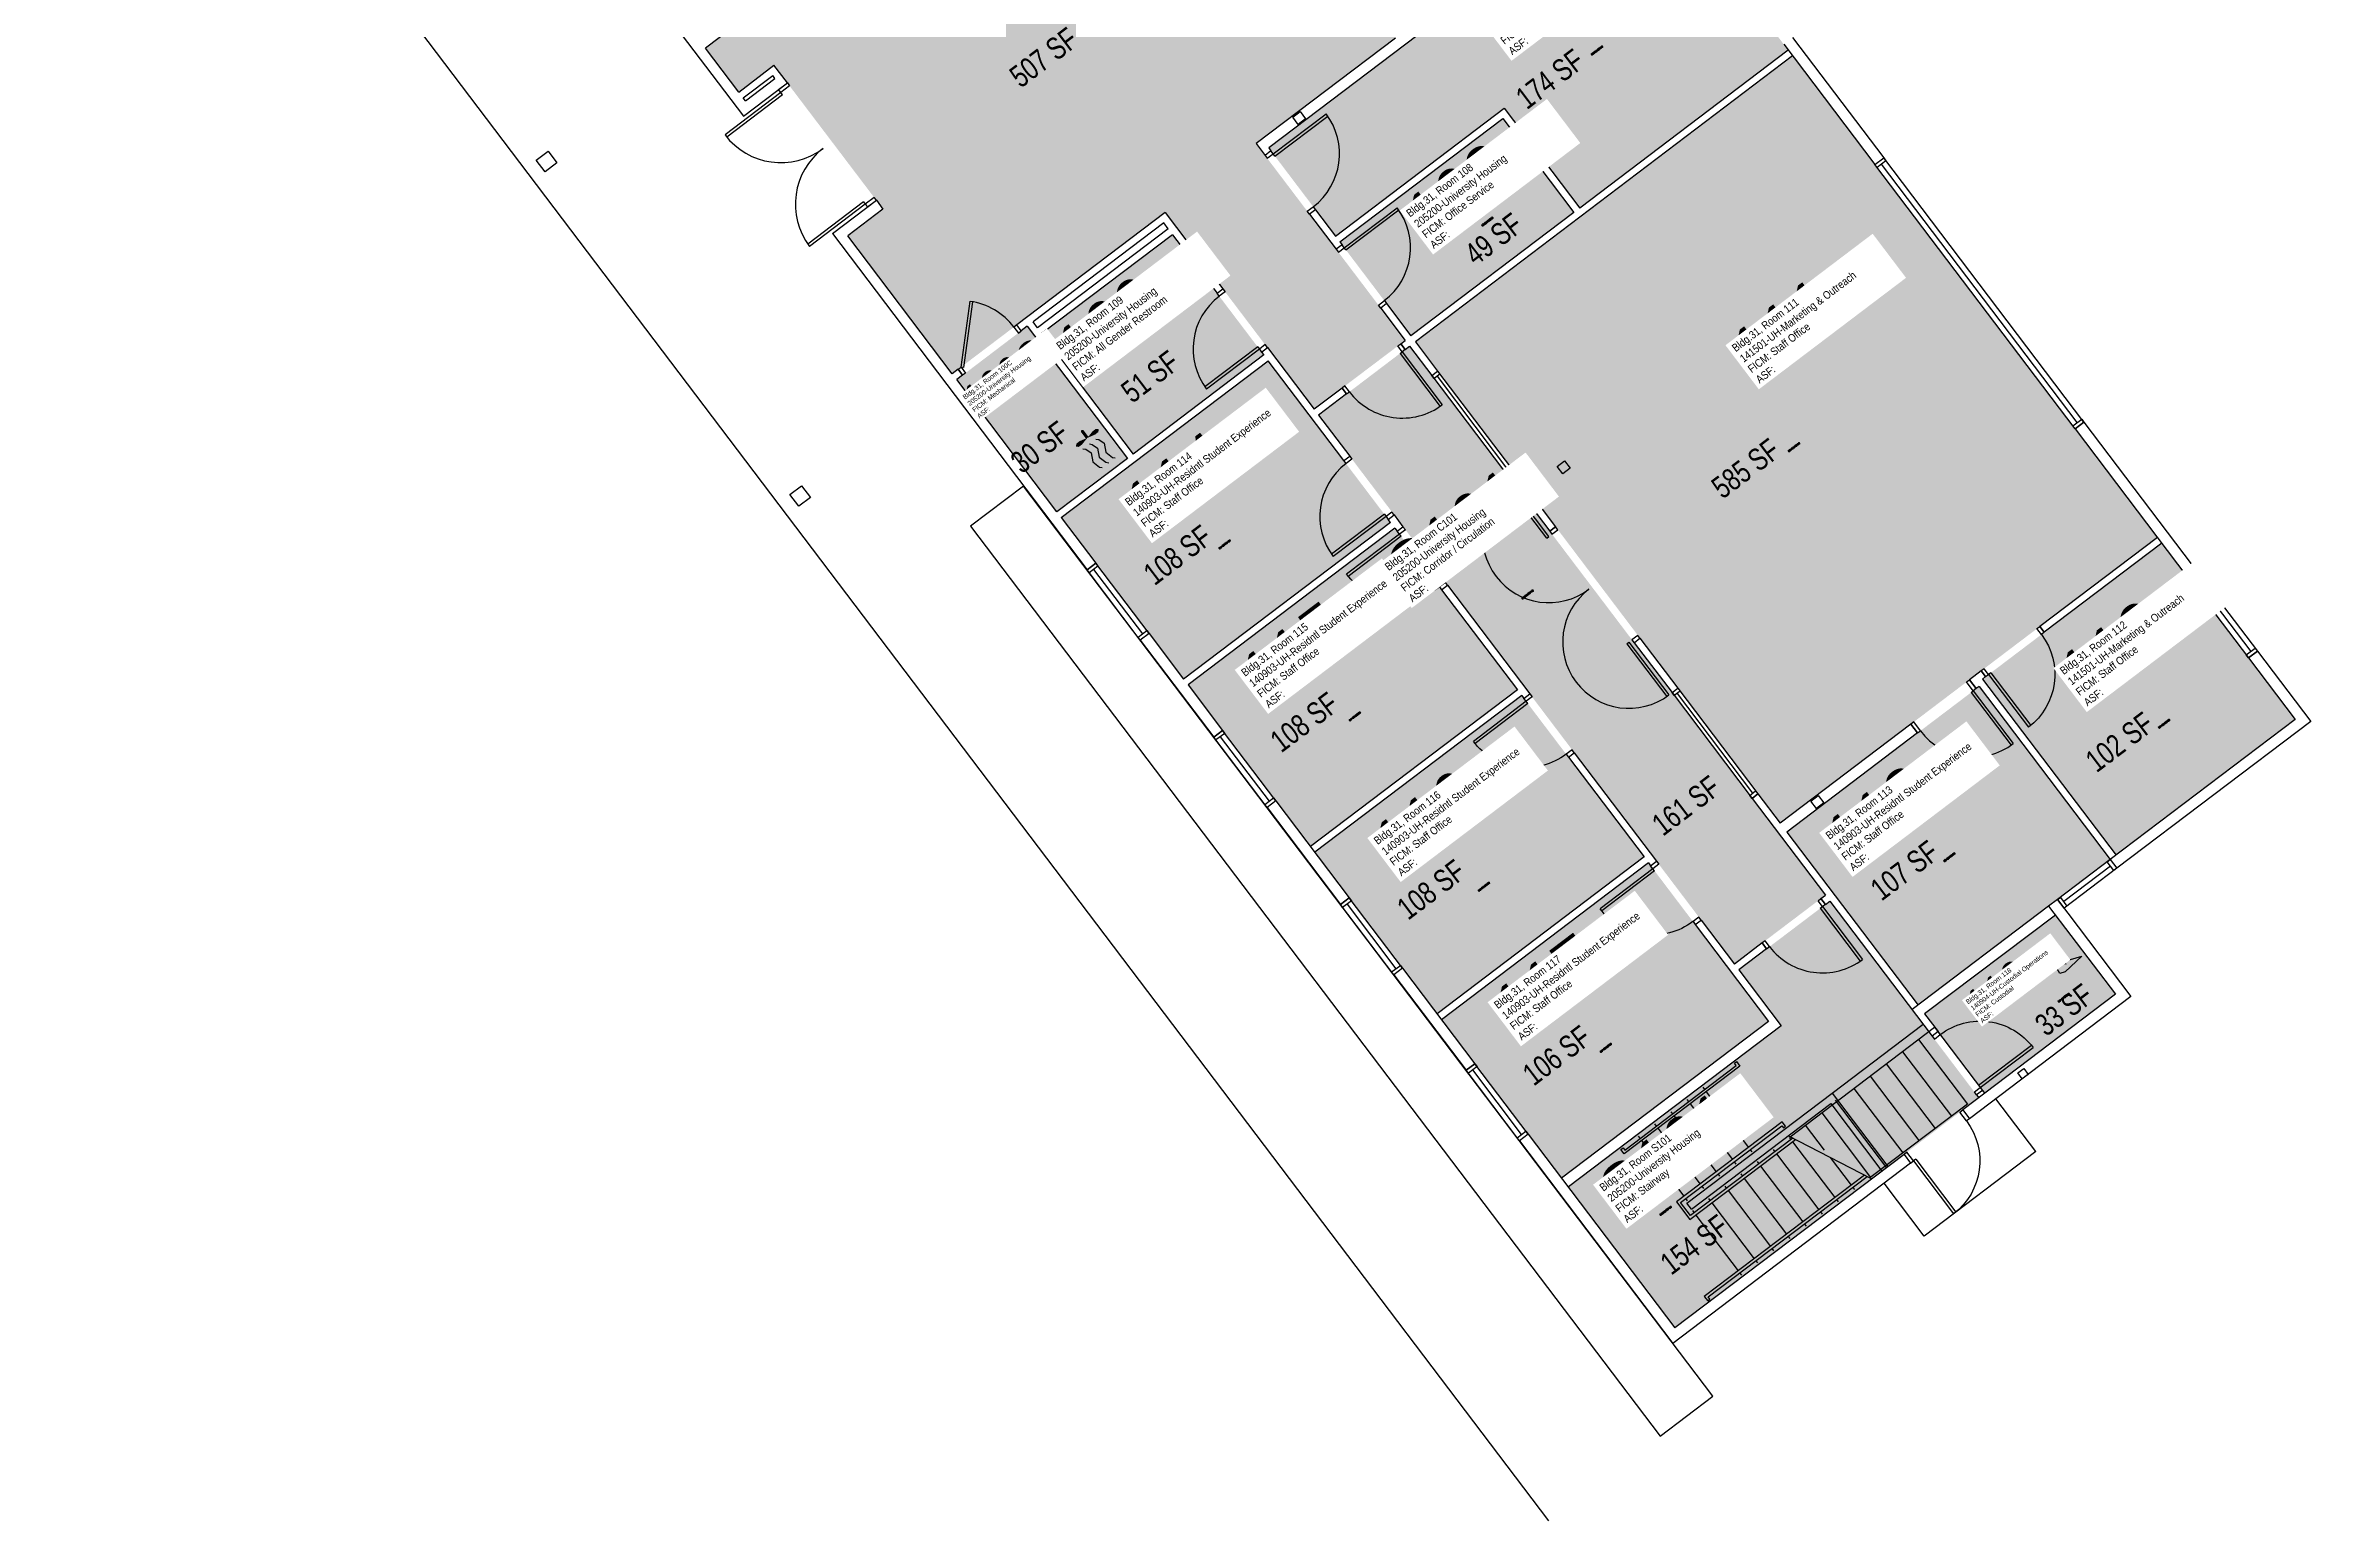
# Model space of a CAD drawing. Header units: inches. Extents: x 69224646 to 69225970, y 27679651 to 27681105.
# Drawn here: x 69224740 to 69225970, y 27679651 to 27680452 of the extents above; entities that cross this region are included whole.
import ezdxf
from ezdxf.enums import TextEntityAlignment as Align

# ---------------------------------------------------------------- set-up
doc = ezdxf.new("R2010")
doc.units = ezdxf.units.IN
doc.header["$LTSCALE"] = 10
doc.header["$MEASUREMENT"] = 0
doc.layers.get('0').update_dxf_attribs({"linetype": 'CONTINUOUS'})
for name, color, linetype in [('A-DOOR', 2, 'CONTINUOUS'), ('A-FLOR', 3, 'CONTINUOUS'), ('A-GLAZ', 1, 'CONTINUOUS'), ('A-IDEN-ICON', 4, 'CONTINUOUS'), ('A-IDEN-RNUM', 7, 'CONTINUOUS'), ('A-IDEN-SNUM', 4, 'CONTINUOUS'), ('A-IDEN-VNUM', 4, 'CONTINUOUS'), ('A-ROOF', 2, 'CONTINUOUS'), ('A-WALL', 5, 'CONTINUOUS'), ('AREA-TEXT', 3, 'CONTINUOUS'), ('Rooms-Category-Color', 7, 'CONTINUOUS'), ('Rooms-College-Color', 7, 'CONTINUOUS'), ('Rooms-Department-Color', 7, 'CONTINUOUS'), ('Rooms-Division-Color', 7, 'CONTINUOUS'), ('Rooms-Information', 7, 'CONTINUOUS')]:
    doc.layers.add(name, color=color, linetype=linetype)
doc.styles.add('CP_AREA', font='arial.ttf', dxfattribs={"height": 15})
doc.styles.add('CP_ROOMVNUMBER', font='arial.ttf', dxfattribs={"width": 0.85, "height": 0.075})
doc.styles.add('ROOMSNUMBER', font='TXT.SHX', dxfattribs={"height": 1})

# ---------------------------------------------------------------- blocks, each defined once
blk = doc.blocks.new('CPCUST')
for p, q in [((0.0171, -0.0639), (0.02, -0.0466)), ((0.0358, -0.0705), (0.0171, -0.0639)), ((0.0262, -0.0408), (0.0446, -0.0406)), ((0.0297, -0.0341), (0.0376, -0.0302)), ((0.1117, -0.0625), (0.0358, -0.0705)), ((0.0376, -0.0302), (0.0533, -0.0324)), ((0.0446, -0.0406), (0.0543, -0.0505)), ((0.0533, -0.0324), (0.0745, -0.0479)), ((0.0745, -0.0479), (0.1117, -0.0625))]:
    blk.add_line(p, q)
at = {"const_width": 0.015}
blk.add_lwpolyline([(-0.03, 0.05), (0.01, -0.0193)], dxfattribs=at)
at = {"const_width": 0.0075}
blk.add_lwpolyline([(-0.0332, 0.0481, 1), (-0.0268, 0.0519, 1)], format="xyb", close=True, dxfattribs=at)
blk.add_circle((0.0158, -0.0313), 0.0141)
blk = doc.blocks.new('d3f')
for p, q in [((0, 0), (0, 36)), ((1.5, 0), (1.5, 36)), ((1.5, 0), (0, 0)), ((0, 0), (0, 0))]:
    blk.add_line(p, q)
blk.add_arc((0, 0), 36, 0, 90)
blk = doc.blocks.new('d6f')
for p, q in [((0, 0), (0, 36)), ((1.5, 0), (1.5, 36)), ((70.5, 0), (70.5, 36)), ((72, 0), (72, 36)), ((1.5, 0), (0, 0)), ((70.5, 0), (72, 0))]:
    blk.add_line(p, q)
for centre, start, end in [((0, 0), 0, 90), ((72, 0), 90, 180)]:
    blk.add_arc(centre, 36, start, end)
blk = doc.blocks.new('d6f180d')
for p, q in [((0, 3.5), (-36, 3.5)), ((0, 2), (-36, 2)), ((0, 3.5), (0, 2)), ((72, 3.5), (108, 3.5)), ((72, 3.5), (72, 2)), ((72, 2), (108, 2))]:
    blk.add_line(p, q)
for centre in [(0, 2), (72, 2)]:
    blk.add_arc(centre, 36, 0, 180)
blk = doc.blocks.new('COL6X6')
blk.add_lwpolyline([(-3, 3), (3, 3), (3, -3), (-3, -3)], close=True)
blk = doc.blocks.new('COL8X8')
blk.add_lwpolyline([(-4, 4), (4, 4), (4, -4), (-4, -4)], close=True)
blk = doc.blocks.new('d3f45d')
for p, q in [((0, 0), (25.5, 25.5)), ((1.1, -1.1), (26.5, 24.4)), ((1.1, -1.1), (0, 0))]:
    blk.add_line(p, q)
blk.add_arc((0, 0), 36, 0, 45)
blk = doc.blocks.new('CPMECH')
for p, q in [((0.005, 0.025), (0.015, 0.035)), ((0.015, 0.035), (0.045, 0.045)), ((0.015, -0.005), (0.045, 0.005)), ((0.045, 0.045), (0.085, 0.025)), ((0.045, 0.005), (0.085, -0.015)), ((0.085, 0.025), (0.125, 0.035)), ((0.125, 0.035), (0.135, 0.045)), ((0.125, -0.005), (0.135, 0.005)), ((0.005, -0.015), (0.015, -0.005)), ((0.005, -0.055), (0.015, -0.045)), ((0.015, -0.045), (0.045, -0.035)), ((0.045, -0.035), (0.085, -0.055)), ((0.085, -0.015), (0.125, -0.005)), ((0.085, -0.055), (0.125, -0.045)), ((0.125, -0.045), (0.135, -0.035))]:
    blk.add_line(p, q)
at = {"const_width": 0.0075}
blk.add_lwpolyline([(-0.068, -0.007, 1), (-0.062, -0.003, 1)], format="xyb", close=True, dxfattribs=at)
at = {"const_width": 0.015}
blk.add_lwpolyline([(-0.025, -0.005), (-0.065, -0.005)], dxfattribs=at)
for points in [[(-0.025, -0.005, 0, 0.02, 0), (-0.025, 0.035, 0.02, 0.02, 0), (-0.025, 0.055, 0.02, 0, 0), (-0.025, 0.065, 0, 0, 0)], [(-0.025, -0.005, 0, 0.02, 0), (-0.025, -0.045, 0.02, 0.02, 0), (-0.025, -0.065, 0.02, 0, 0), (-0.025, -0.075, 0, 0, 0)]]:
    blk.add_lwpolyline(points, format="xyseb")
blk = doc.blocks.new('CPBATH')
at = {"color": 0, "linetype": 'ByBlock', "const_width": 0.0127}
for points in [[(0.0571, 0.0168, 0.861492), (-0.0551, 0, 1)], [(-0.0551, 0, 0.726902), (0.0487, -0.0337, 1)], [(0.0571, 0.0168, 0.729002), (-0.0084, -0.0042, 1)], [(-0.0084, -0.0042, 0.609468), (0.0487, -0.0337, 1)]]:
    blk.add_lwpolyline(points, format="xyb", dxfattribs=at)
at = {"color": 0, "linetype": 'ByBlock', "const_width": 0.00637}
for points in [[(0.0544, 0.0152, 1), (0.0599, 0.0184, 1)], [(0.0459, -0.0353, 1), (0.0515, -0.0321, 1)]]:
    blk.add_lwpolyline(points, format="xyb", close=True, dxfattribs=at)

msp = doc.modelspace()

# ---------------------------------------------------------------- hatches: boundary and pattern name
at = {"layer": 'Rooms-Category-Color', "true_color": 0xadadad}
for points in [[(69225373.4, 27680587.5), (69225339, 27680633), (69225098.3, 27680450.6), (69225116.4, 27680426.7), (69225135.5, 27680441.2), (69225194.7, 27680363.1), (69225175.6, 27680348.6), (69225232.3, 27680273.7), (69225347.9, 27680361.2), (69225428.8, 27680254.4), (69225478.3, 27680291.8), (69225397.3, 27680398.7), (69225473.1, 27680456), (69225409.1, 27680540.5)], [(69225352, 27680349.2), (69225401.5, 27680283.9), (69225330.6, 27680230.1), (69225281, 27680295.5)], [(69225273, 27680299.5), (69225234.8, 27680270.5), (69225289.1, 27680198.7), (69225327.4, 27680227.7)], [(69225480.7, 27680288.7), (69225431.3, 27680251.2), (69225657.1, 27679953.1), (69225706.5, 27679990.5)], [(69225708.9, 27679987.3), (69225659.5, 27679949.9), (69225682.4, 27679919.6), (69225566.9, 27679832.1), (69225624.8, 27679755.5), (69225789.8, 27679880.5)], [(69225831.4, 27679979.7), (69225864, 27679936.7), (69225793, 27679882.9), (69225760.4, 27679926)]]:
    msp.add_hatch(color=253, dxfattribs=at).paths.add_polyline_path(points)
at = {"layer": 'Rooms-Category-Color', "true_color": 0xfa9ba3}
for points in [[(69225404.2, 27680396.3), (69225440.4, 27680348.5), (69225532.1, 27680417.9), (69225573.1, 27680363.7), (69225686.3, 27680449.4), (69225609, 27680551.5)], [(69225688.7, 27680446.3), (69225886.8, 27680184.8), (69225681.9, 27680029.6), (69225483.9, 27680291.1)], [(69225531.3, 27680412.3), (69225569.9, 27680361.3), (69225481.4, 27680294.3), (69225442.8, 27680345.3)], [(69225403.9, 27680280.7), (69225470.3, 27680193), (69225357.9, 27680107.9), (69225291.5, 27680195.6)], [(69225472.7, 27680189.8), (69225539.2, 27680102.1), (69225426.8, 27680017), (69225360.4, 27680104.7)], [(69225889.2, 27680181.6), (69225961.6, 27680086), (69225864.4, 27680012.3), (69225791.9, 27680107.9)], [(69225541.6, 27680098.9), (69225608, 27680011.3), (69225495.6, 27679926.1), (69225429.2, 27680013.8)], [(69225790, 27680103.9), (69225861.2, 27680009.9), (69225756.8, 27679930.8), (69225685.5, 27680024.8)], [(69225610.4, 27680008.1), (69225675.6, 27679922), (69225563.2, 27679836.8), (69225498, 27679922.9)]]:
    msp.add_hatch(color=241, dxfattribs=at).paths.add_polyline_path(points)
at = {"layer": 'Rooms-College-Color', "true_color": 0xadadad}
for points in [[(69225373.4, 27680587.5), (69225339, 27680633), (69225098.3, 27680450.6), (69225116.4, 27680426.7), (69225135.5, 27680441.2), (69225194.7, 27680363.1), (69225175.6, 27680348.6), (69225232.3, 27680273.7), (69225347.9, 27680361.2), (69225428.8, 27680254.4), (69225478.3, 27680291.8), (69225397.3, 27680398.7), (69225473.1, 27680456), (69225409.1, 27680540.5)], [(69225404.2, 27680396.3), (69225440.4, 27680348.5), (69225532.1, 27680417.9), (69225573.1, 27680363.7), (69225686.3, 27680449.4), (69225609, 27680551.5)], [(69225688.7, 27680446.3), (69225886.8, 27680184.8), (69225681.9, 27680029.6), (69225483.9, 27680291.1)], [(69225531.3, 27680412.3), (69225569.9, 27680361.3), (69225481.4, 27680294.3), (69225442.8, 27680345.3)], [(69225352, 27680349.2), (69225401.5, 27680283.9), (69225330.6, 27680230.1), (69225281, 27680295.5)], [(69225273, 27680299.5), (69225234.8, 27680270.5), (69225289.1, 27680198.7), (69225327.4, 27680227.7)], [(69225480.7, 27680288.7), (69225431.3, 27680251.2), (69225657.1, 27679953.1), (69225706.5, 27679990.5)], [(69225403.9, 27680280.7), (69225470.3, 27680193), (69225357.9, 27680107.9), (69225291.5, 27680195.6)], [(69225472.7, 27680189.8), (69225539.2, 27680102.1), (69225426.8, 27680017), (69225360.4, 27680104.7)], [(69225889.2, 27680181.6), (69225961.6, 27680086), (69225864.4, 27680012.3), (69225791.9, 27680107.9)], [(69225541.6, 27680098.9), (69225608, 27680011.3), (69225495.6, 27679926.1), (69225429.2, 27680013.8)], [(69225790, 27680103.9), (69225861.2, 27680009.9), (69225756.8, 27679930.8), (69225685.5, 27680024.8)], [(69225610.4, 27680008.1), (69225675.6, 27679922), (69225563.2, 27679836.8), (69225498, 27679922.9)], [(69225708.9, 27679987.3), (69225659.5, 27679949.9), (69225682.4, 27679919.6), (69225566.9, 27679832.1), (69225624.8, 27679755.5), (69225789.8, 27679880.5)], [(69225831.4, 27679979.7), (69225864, 27679936.7), (69225793, 27679882.9), (69225760.4, 27679926)]]:
    msp.add_hatch(color=253, dxfattribs=at).paths.add_polyline_path(points)
at = {"layer": 'Rooms-Department-Color', "true_color": 0xacacac}
for points in [[(69225373.4, 27680587.5), (69225339, 27680633), (69225098.3, 27680450.6), (69225116.4, 27680426.7), (69225135.5, 27680441.2), (69225194.7, 27680363.1), (69225175.6, 27680348.6), (69225232.3, 27680273.7), (69225347.9, 27680361.2), (69225428.8, 27680254.4), (69225478.3, 27680291.8), (69225397.3, 27680398.7), (69225473.1, 27680456), (69225409.1, 27680540.5)], [(69225352, 27680349.2), (69225401.5, 27680283.9), (69225330.6, 27680230.1), (69225281, 27680295.5)], [(69225273, 27680299.5), (69225234.8, 27680270.5), (69225289.1, 27680198.7), (69225327.4, 27680227.7)], [(69225480.7, 27680288.7), (69225431.3, 27680251.2), (69225657.1, 27679953.1), (69225706.5, 27679990.5)], [(69225708.9, 27679987.3), (69225659.5, 27679949.9), (69225682.4, 27679919.6), (69225566.9, 27679832.1), (69225624.8, 27679755.5), (69225789.8, 27679880.5)], [(69225831.4, 27679979.7), (69225864, 27679936.7), (69225793, 27679882.9), (69225760.4, 27679926)]]:
    msp.add_hatch(color=253, dxfattribs=at).paths.add_polyline_path(points)
at = {"layer": 'Rooms-Department-Color', "true_color": 0x604aed}
for points in [[(69225404.2, 27680396.3), (69225440.4, 27680348.5), (69225532.1, 27680417.9), (69225573.1, 27680363.7), (69225686.3, 27680449.4), (69225609, 27680551.5)], [(69225688.7, 27680446.3), (69225886.8, 27680184.8), (69225681.9, 27680029.6), (69225483.9, 27680291.1)], [(69225531.3, 27680412.3), (69225569.9, 27680361.3), (69225481.4, 27680294.3), (69225442.8, 27680345.3)], [(69225403.9, 27680280.7), (69225470.3, 27680193), (69225357.9, 27680107.9), (69225291.5, 27680195.6)], [(69225472.7, 27680189.8), (69225539.2, 27680102.1), (69225426.8, 27680017), (69225360.4, 27680104.7)], [(69225889.2, 27680181.6), (69225961.6, 27680086), (69225864.4, 27680012.3), (69225791.9, 27680107.9)], [(69225541.6, 27680098.9), (69225608, 27680011.3), (69225495.6, 27679926.1), (69225429.2, 27680013.8)], [(69225790, 27680103.9), (69225861.2, 27680009.9), (69225756.8, 27679930.8), (69225685.5, 27680024.8)], [(69225610.4, 27680008.1), (69225675.6, 27679922), (69225563.2, 27679836.8), (69225498, 27679922.9)]]:
    msp.add_hatch(color=173, dxfattribs=at).paths.add_polyline_path(points)
at = {"layer": 'Rooms-Division-Color', "true_color": 0xadadad}
for points in [[(69225373.4, 27680587.5), (69225339, 27680633), (69225098.3, 27680450.6), (69225116.4, 27680426.7), (69225135.5, 27680441.2), (69225194.7, 27680363.1), (69225175.6, 27680348.6), (69225232.3, 27680273.7), (69225347.9, 27680361.2), (69225428.8, 27680254.4), (69225478.3, 27680291.8), (69225397.3, 27680398.7), (69225473.1, 27680456), (69225409.1, 27680540.5)], [(69225352, 27680349.2), (69225401.5, 27680283.9), (69225330.6, 27680230.1), (69225281, 27680295.5)], [(69225273, 27680299.5), (69225234.8, 27680270.5), (69225289.1, 27680198.7), (69225327.4, 27680227.7)], [(69225480.7, 27680288.7), (69225431.3, 27680251.2), (69225657.1, 27679953.1), (69225706.5, 27679990.5)], [(69225708.9, 27679987.3), (69225659.5, 27679949.9), (69225682.4, 27679919.6), (69225566.9, 27679832.1), (69225624.8, 27679755.5), (69225789.8, 27679880.5)], [(69225831.4, 27679979.7), (69225864, 27679936.7), (69225793, 27679882.9), (69225760.4, 27679926)]]:
    msp.add_hatch(color=253, dxfattribs=at).paths.add_polyline_path(points)
at = {"layer": 'Rooms-Division-Color', "true_color": 0x604aed}
for points in [[(69225404.2, 27680396.3), (69225440.4, 27680348.5), (69225532.1, 27680417.9), (69225573.1, 27680363.7), (69225686.3, 27680449.4), (69225609, 27680551.5)], [(69225688.7, 27680446.3), (69225886.8, 27680184.8), (69225681.9, 27680029.6), (69225483.9, 27680291.1)], [(69225531.3, 27680412.3), (69225569.9, 27680361.3), (69225481.4, 27680294.3), (69225442.8, 27680345.3)], [(69225403.9, 27680280.7), (69225470.3, 27680193), (69225357.9, 27680107.9), (69225291.5, 27680195.6)], [(69225472.7, 27680189.8), (69225539.2, 27680102.1), (69225426.8, 27680017), (69225360.4, 27680104.7)], [(69225889.2, 27680181.6), (69225961.6, 27680086), (69225864.4, 27680012.3), (69225791.9, 27680107.9)], [(69225541.6, 27680098.9), (69225608, 27680011.3), (69225495.6, 27679926.1), (69225429.2, 27680013.8)], [(69225790, 27680103.9), (69225861.2, 27680009.9), (69225756.8, 27679930.8), (69225685.5, 27680024.8)], [(69225610.4, 27680008.1), (69225675.6, 27679922), (69225563.2, 27679836.8), (69225498, 27679922.9)]]:
    msp.add_hatch(color=173, dxfattribs=at).paths.add_polyline_path(points)

# ---------------------------------------------------------------- linework, layer by layer
at = {"layer": 'A-DOOR'}
for points in [[(69225139.2, 27680426.4), (69225138, 27680428), (69225142.8, 27680431.6), (69225144, 27680430)], [(69225406.6, 27680393.1), (69225405.4, 27680394.7), (69225402.2, 27680392.3), (69225403.4, 27680390.7)], [(69225185.1, 27680365.8), (69225186.3, 27680364.3), (69225191.1, 27680367.9), (69225189.9, 27680369.5)], [(69225426.3, 27680360.4), (69225425.1, 27680362), (69225428.3, 27680364.4), (69225429.5, 27680362.8)], [(69225445.2, 27680342.1), (69225444, 27680343.7), (69225440.8, 27680341.3), (69225442, 27680339.7)], [(69225377.3, 27680315.8), (69225376.1, 27680317.4), (69225379.3, 27680319.8), (69225380.5, 27680318.2)], [(69225467, 27680313.4), (69225468.2, 27680311.8), (69225465, 27680309.4), (69225463.8, 27680311)], [(69225265.8, 27680299), (69225268.2, 27680295.8), (69225269.8, 27680297), (69225267.4, 27680300.2)], [(69225399.1, 27680287.1), (69225400.3, 27680285.5), (69225403.5, 27680287.9), (69225402.3, 27680289.5)], [(69225475.9, 27680290), (69225478.3, 27680286.8), (69225476.7, 27680285.6), (69225474.3, 27680288.8)], [(69225237.1, 27680277.3), (69225239.5, 27680274.1), (69225237.9, 27680272.9), (69225235.5, 27680276.1)], [(69225448, 27680263.9), (69225445.6, 27680267.1), (69225444, 27680265.9), (69225446.4, 27680262.7)], [(69225446.2, 27680224.9), (69225445, 27680226.5), (69225448.2, 27680228.9), (69225449.4, 27680227.3)], [(69225467.9, 27680196.2), (69225469.1, 27680194.6), (69225472.3, 27680197), (69225471.1, 27680198.6)], [(69225475.2, 27680186.6), (69225474, 27680188.2), (69225477.1, 27680190.6), (69225478.4, 27680189)], [(69225556.8, 27680188.2), (69225558, 27680186.6), (69225561.2, 27680189), (69225559.9, 27680190.6)], [(69225501.3, 27680158.8), (69225500.1, 27680160.3), (69225496.9, 27680157.9), (69225498.1, 27680156.3)], [(69225823, 27680136.5), (69225825.4, 27680133.3), (69225823.8, 27680132.1), (69225821.4, 27680135.3)], [(69225601.4, 27680129.2), (69225602.6, 27680127.6), (69225605.8, 27680130.1), (69225604.6, 27680131.6)], [(69225795.1, 27680110.4), (69225792.7, 27680113.5), (69225791.1, 27680112.3), (69225793.5, 27680109.2)], [(69225544, 27680095.8), (69225542.8, 27680097.4), (69225546, 27680099.8), (69225547.2, 27680098.2)], [(69225786.8, 27680101.5), (69225783.2, 27680106.3), (69225784.7, 27680107.5), (69225788.4, 27680102.7)], [(69225758.1, 27680079.8), (69225754.5, 27680084.6), (69225752.9, 27680083.4), (69225756.5, 27680078.6)], [(69225565.7, 27680067.1), (69225566.9, 27680065.5), (69225570.1, 27680067.9), (69225568.9, 27680069.5)], [(69225612.8, 27680004.9), (69225611.6, 27680006.5), (69225614.8, 27680008.9), (69225616, 27680007.3)], [(69225704.9, 27679984.3), (69225702.5, 27679987.5), (69225704.1, 27679988.7), (69225706.5, 27679985.5)], [(69225634.6, 27679976.2), (69225635.8, 27679974.6), (69225639, 27679977), (69225637.8, 27679978.6)], [(69225676.2, 27679962.6), (69225673.8, 27679965.8), (69225672.2, 27679964.6), (69225674.6, 27679961.4)], [(69225768.9, 27679914.8), (69225767.7, 27679916.4), (69225764.5, 27679914), (69225765.7, 27679912.4)], [(69225790.6, 27679886.1), (69225791.8, 27679884.5), (69225788.6, 27679882.1), (69225787.4, 27679883.7)], [(69225781.1, 27679873.9), (69225784.7, 27679869.1), (69225783.1, 27679867.9), (69225779.5, 27679872.7)], [(69225754.4, 27679846.2), (69225750.8, 27679850.9), (69225749.2, 27679849.7), (69225752.8, 27679845)]]:
    msp.add_lwpolyline(points, close=True, dxfattribs=at)
at = {"layer": 'A-FLOR'}
for p, q in [((69225687.3, 27679859.3), (69225765.8, 27679918.8)), ((69225765.8, 27679918.8), (69225792.4, 27679883.7)), ((69225748.3, 27679905.5), (69225774.9, 27679870.5)), ((69225757.1, 27679912.2), (69225783.6, 27679877.1)), ((69225730.8, 27679892.2), (69225757.3, 27679857.2)), ((69225739.5, 27679898.9), (69225766.1, 27679863.8)), ((69225631.2, 27679879.6), (69225632.1, 27679878.4)), ((69225633, 27679877.2), (69225656, 27679846.9)), ((69225640, 27679886.2), (69225640.9, 27679885)), ((69225641.8, 27679883.8), (69225664.8, 27679853.5)), ((69225711.8, 27679879.2), (69225739.6, 27679842.5)), ((69225722, 27679885.6), (69225748.6, 27679850.5)), ((69225783.6, 27679877.1), (69225730.7, 27679837)), ((69225613.7, 27679866.3), (69225614.6, 27679865.1)), ((69225622.5, 27679872.9), (69225623.4, 27679871.7)), ((69225624.3, 27679870.5), (69225647.2, 27679840.2)), ((69225706, 27679852.1), (69225695.7, 27679865.7)), ((69225704.5, 27679872.3), (69225731, 27679837.2)), ((69225604.9, 27679859.6), (69225605.8, 27679858.5)), ((69225606.7, 27679857.3), (69225629.7, 27679827)), ((69225615.5, 27679863.9), (69225638.5, 27679833.6)), ((69225665.7, 27679852.3), (69225666.6, 27679851.1)), ((69225678.2, 27679852.4), (69225679.1, 27679851.2)), ((69225731.6, 27679836.5), (69225686.3, 27679859.8)), ((69225686.9, 27679859), (69225687.8, 27679857.8)), ((69225688.7, 27679856.6), (69225711.7, 27679826.4)), ((69225656.9, 27679845.7), (69225657.8, 27679844.5)), ((69225669.4, 27679845.8), (69225670.3, 27679844.6)), ((69225671.2, 27679843.4), (69225694.2, 27679813.1)), ((69225680, 27679850), (69225702.9, 27679819.7)), ((69225709, 27679848.1), (69225720.5, 27679833)), ((69225639.4, 27679832.4), (69225640.3, 27679831.2)), ((69225648.1, 27679839.1), (69225649, 27679837.9)), ((69225651.9, 27679832.5), (69225652.8, 27679831.3)), ((69225653.7, 27679830.1), (69225676.6, 27679799.8)), ((69225660.6, 27679839.1), (69225661.5, 27679837.9)), ((69225662.4, 27679836.7), (69225685.4, 27679806.4)), ((69225721.4, 27679831.8), (69225722.3, 27679830.6)), ((69225630.6, 27679825.8), (69225631.5, 27679824.6)), ((69225634.3, 27679819.2), (69225635.2, 27679818)), ((69225636.1, 27679816.8), (69225659.1, 27679786.5)), ((69225643.1, 27679825.8), (69225644, 27679824.6)), ((69225644.9, 27679823.4), (69225667.8, 27679793.1)), ((69225703.8, 27679818.5), (69225704.7, 27679817.3)), ((69225712.6, 27679825.2), (69225713.5, 27679824)), ((69225686.3, 27679805.2), (69225687.2, 27679804)), ((69225695.1, 27679811.9), (69225696, 27679810.7)), ((69225668.8, 27679792), (69225669.7, 27679790.8)), ((69225677.5, 27679798.6), (69225678.4, 27679797.4)), ((69225660, 27679785.3), (69225660.9, 27679784.1))]:
    msp.add_line(p, q, dxfattribs=at)
msp.add_lwpolyline([(69225658, 27679898), (69225657.1, 27679899.2), (69225658.3, 27679900.1), (69225660.1, 27679897.7), (69225597.2, 27679850), (69225595.4, 27679852.4), (69225596.6, 27679853.3), (69225597.5, 27679852.1)], close=True, dxfattribs=at)
for points in [[(69225688.8, 27679858.6), (69225633.2, 27679816.5), (69225627.8, 27679823.7), (69225682.8, 27679865.3), (69225683.7, 27679864.1), (69225684.9, 27679865), (69225683.1, 27679867.4), (69225625.7, 27679823.9), (69225632.9, 27679814.4), (69225690.3, 27679857.8)], [(69225727.7, 27679838.5), (69225640.7, 27679772.6), (69225642.6, 27679770.2), (69225643.8, 27679771.1), (69225642.8, 27679772.3), (69225729.2, 27679837.7)]]:
    msp.add_lwpolyline(points, dxfattribs=at)
at = {"layer": 'A-GLAZ'}
for p, q in [((69225842.1, 27680243.8), (69225733.4, 27680387.3)), ((69225843.3, 27680247.2), (69225737, 27680387.5)), ((69225846.9, 27680247.4), (69225738.2, 27680390.9)), ((69225492.8, 27680272.7), (69225536.2, 27680215.3)), ((69225495.6, 27680272.3), (69225536.6, 27680218.1)), ((69225495.9, 27680275.1), (69225539.4, 27680217.7)), ((69225334.4, 27680129), (69225305.5, 27680167.2)), ((69225309.1, 27680167.4), (69225335.6, 27680132.4)), ((69225339.2, 27680132.6), (69225310.2, 27680170.8)), ((69225914.6, 27680148.1), (69225936.3, 27680119.4)), ((69225918.2, 27680148.3), (69225937.5, 27680122.8)), ((69225919.3, 27680151.8), (69225941.1, 27680123.1)), ((69225623.2, 27680100.5), (69225666.7, 27680043.1)), ((69225626, 27680100.1), (69225667, 27680045.9)), ((69225626.4, 27680103), (69225669.8, 27680045.6)), ((69225403.3, 27680038.1), (69225374.3, 27680076.3)), ((69225377.9, 27680076.6), (69225404.5, 27680041.5)), ((69225408.1, 27680041.7), (69225379.1, 27680080)), ((69225861.2, 27680009.9), (69225832.5, 27679988.1)), ((69225861.4, 27680006.3), (69225835.9, 27679987)), ((69225864.8, 27680005.1), (69225836.1, 27679983.4)), ((69225476.9, 27679950.8), (69225447.9, 27679989.1)), ((69225472.1, 27679947.2), (69225443.1, 27679985.5)), ((69225446.7, 27679985.7), (69225473.3, 27679950.6)), ((69225540.3, 27679857.1), (69225511.4, 27679895.4)), ((69225541.5, 27679860.5), (69225515, 27679895.6)), ((69225545.1, 27679860.8), (69225516.1, 27679899))]:
    msp.add_line(p, q, dxfattribs=at)
for points in [[(69225738.2, 27680390.9), (69225739.4, 27680389.3), (69225734.6, 27680385.7), (69225733.4, 27680387.3)], [(69225495.9, 27680275.1), (69225497.1, 27680273.5), (69225494, 27680271.1), (69225492.8, 27680272.7)], [(69225845.7, 27680249), (69225846.9, 27680247.4), (69225842.1, 27680243.8), (69225840.9, 27680245.4)], [(69225538.2, 27680219.3), (69225539.4, 27680217.7), (69225536.2, 27680215.3), (69225535, 27680216.9)], [(69225310.2, 27680170.8), (69225311.4, 27680169.2), (69225306.7, 27680165.6), (69225305.5, 27680167.2)], [(69225919.3, 27680151.8), (69225920.5, 27680150.2), (69225915.8, 27680146.5), (69225914.6, 27680148.1)], [(69225338, 27680134.2), (69225339.2, 27680132.6), (69225334.4, 27680129), (69225333.2, 27680130.6)], [(69225939.9, 27680124.7), (69225941.1, 27680123.1), (69225936.3, 27680119.4), (69225935.1, 27680121)], [(69225626.4, 27680103), (69225627.6, 27680101.4), (69225624.4, 27680098.9), (69225623.2, 27680100.5)], [(69225379.1, 27680080), (69225380.3, 27680078.4), (69225375.5, 27680074.8), (69225374.3, 27680076.3)], [(69225406.8, 27680043.3), (69225408.1, 27680041.7), (69225403.3, 27680038.1), (69225402.1, 27680039.7)], [(69225668.6, 27680047.2), (69225669.8, 27680045.6), (69225666.7, 27680043.1), (69225665.4, 27680044.7)], [(69225861.2, 27680009.9), (69225864.8, 27680005.1), (69225863.2, 27680003.9), (69225859.6, 27680008.7)], [(69225447.9, 27679989.1), (69225449.1, 27679987.5), (69225444.3, 27679983.9), (69225443.1, 27679985.5)], [(69225834.1, 27679989.3), (69225837.7, 27679984.6), (69225836.1, 27679983.4), (69225832.5, 27679988.1)], [(69225475.7, 27679952.4), (69225476.9, 27679950.8), (69225472.1, 27679947.2), (69225470.9, 27679948.8)], [(69225516.1, 27679899), (69225517.3, 27679897.4), (69225512.6, 27679893.8), (69225511.4, 27679895.4)], [(69225543.9, 27679862.4), (69225545.1, 27679860.8), (69225540.3, 27679857.1), (69225539.1, 27679858.7)]]:
    msp.add_lwpolyline(points, close=True, dxfattribs=at)
at = {"layer": 'A-ROOF'}
for p, q in [((69224739.8, 27680728.5), (69225556.1, 27679650.8)), ((69225710.2, 27679883), (69225759.6, 27679920.4)), ((69225820.8, 27679851.3), (69225799, 27679880)), ((69225820.8, 27679851.3), (69225760.2, 27679805.4)), ((69225760.2, 27679805.4), (69225738.5, 27679834.1))]:
    msp.add_line(p, q, dxfattribs=at)
msp.add_lwpolyline([(69225242.3, 27680190.9), (69225616.7, 27679696.7), (69225645.4, 27679718.4), (69225271, 27680212.7)], close=True, dxfattribs=at)
at = {"layer": 'A-WALL'}
for p, q in [((69225609, 27680551.5), (69225404.2, 27680396.3)), ((69225160.5, 27680497.7), (69225098.3, 27680450.6)), ((69225074.8, 27680471.7), (69225118.9, 27680413.5)), ((69225473.1, 27680456), (69225397.3, 27680398.7)), ((69225688.7, 27680456.3), (69225738.2, 27680390.9)), ((69225116.4, 27680426.7), (69225098.3, 27680450.6)), ((69225688.7, 27680446.3), (69225483.9, 27680291.1)), ((69225686.3, 27680449.4), (69225573.1, 27680363.7)), ((69225683.9, 27680452.6), (69225733.4, 27680387.3)), ((69225116.4, 27680426.7), (69225135.5, 27680441.2)), ((69225118.8, 27680423.5), (69225134.8, 27680435.6)), ((69225118.9, 27680413.5), (69225142.8, 27680431.6)), ((69225120, 27680421.9), (69225136, 27680434)), ((69225136, 27680434), (69225134.8, 27680435.6)), ((69225142.8, 27680431.6), (69225135.5, 27680441.2)), ((69225120, 27680421.9), (69225118.8, 27680423.5)), ((69225440.4, 27680348.5), (69225532.1, 27680417.9)), ((69225532.1, 27680417.9), (69225573.1, 27680363.7)), ((69225442.8, 27680345.3), (69225531.3, 27680412.3)), ((69225531.3, 27680412.3), (69225569.9, 27680361.3)), ((69225397.3, 27680398.7), (69225402.2, 27680392.3)), ((69225405.4, 27680394.7), (69225402.2, 27680392.3)), ((69225404.2, 27680396.3), (69225405.4, 27680394.7)), ((69225733.4, 27680387.3), (69225738.2, 27680390.9)), ((69225167.2, 27680349.8), (69225191.1, 27680367.9)), ((69225194.7, 27680363.1), (69225175.6, 27680348.6)), ((69225191.1, 27680367.9), (69225194.7, 27680363.1)), ((69225347.9, 27680361.2), (69225267.4, 27680300.2)), ((69225347.9, 27680361.2), (69225379.3, 27680319.8)), ((69225429.5, 27680362.8), (69225426.3, 27680360.4)), ((69225426.3, 27680360.4), (69225440.8, 27680341.3)), ((69225429.5, 27680362.8), (69225440.4, 27680348.5)), ((69225569.9, 27680361.3), (69225481.4, 27680294.3)), ((69225167.2, 27680349.8), (69225305.5, 27680167.2)), ((69225232.3, 27680273.7), (69225175.6, 27680348.6)), ((69225347.2, 27680355.6), (69225276.2, 27680301.9)), ((69225349.6, 27680352.4), (69225278.6, 27680298.7)), ((69225352, 27680349.2), (69225281, 27680295.5)), ((69225349.6, 27680352.4), (69225347.2, 27680355.6)), ((69225352, 27680349.2), (69225376.1, 27680317.4)), ((69225442.8, 27680345.3), (69225444, 27680343.7)), ((69225444, 27680343.7), (69225440.8, 27680341.3)), ((69225376.1, 27680317.4), (69225379.3, 27680319.8)), ((69225468.2, 27680311.8), (69225465, 27680309.4)), ((69225465, 27680309.4), (69225478.3, 27680291.8)), ((69225468.2, 27680311.8), (69225481.4, 27680294.3)), ((69225269.8, 27680297), (69225267.4, 27680300.2)), ((69225273, 27680299.5), (69225269.8, 27680297)), ((69225273, 27680299.5), (69225327.4, 27680227.7)), ((69225278.6, 27680298.7), (69225276.2, 27680301.9)), ((69225281, 27680295.5), (69225330.6, 27680230.1)), ((69225401.5, 27680283.9), (69225330.6, 27680230.1)), ((69225400.3, 27680285.5), (69225403.5, 27680287.9)), ((69225400.3, 27680285.5), (69225401.5, 27680283.9)), ((69225403.5, 27680287.9), (69225428.8, 27680254.4)), ((69225475.9, 27680290), (69225478.3, 27680291.8)), ((69225478.3, 27680286.8), (69225475.9, 27680290)), ((69225478.3, 27680286.8), (69225480.7, 27680288.7)), ((69225480.7, 27680288.7), (69225492.8, 27680272.7)), ((69225483.9, 27680291.1), (69225495.9, 27680275.1)), ((69225235.5, 27680276.1), (69225232.3, 27680273.7)), ((69225237.9, 27680272.9), (69225234.8, 27680270.5)), ((69225289.1, 27680198.7), (69225234.8, 27680270.5)), ((69225235.5, 27680276.1), (69225237.9, 27680272.9)), ((69225291.5, 27680195.6), (69225403.9, 27680280.7)), ((69225445, 27680226.5), (69225403.9, 27680280.7)), ((69225492.8, 27680272.7), (69225495.9, 27680275.1)), ((69225444, 27680265.9), (69225428.8, 27680254.4)), ((69225446.4, 27680262.7), (69225431.3, 27680251.2)), ((69225446.4, 27680262.7), (69225444, 27680265.9)), ((69225431.3, 27680251.2), (69225448.2, 27680228.9)), ((69225842.1, 27680243.8), (69225846.9, 27680247.4)), ((69225846.9, 27680247.4), (69225919.3, 27680151.8)), ((69225842.1, 27680243.8), (69225914.6, 27680148.1)), ((69225327.4, 27680227.7), (69225289.1, 27680198.7)), ((69225445, 27680226.5), (69225448.2, 27680228.9)), ((69225536.2, 27680215.3), (69225539.4, 27680217.7)), ((69225536.2, 27680215.3), (69225556.8, 27680188.2)), ((69225539.4, 27680217.7), (69225559.9, 27680190.6)), ((69225469.1, 27680194.6), (69225472.3, 27680197)), ((69225472.3, 27680197), (69225477.1, 27680190.6)), ((69225291.5, 27680195.6), (69225310.2, 27680170.8)), ((69225470.3, 27680193), (69225357.9, 27680107.9)), ((69225472.7, 27680189.8), (69225360.4, 27680104.7)), ((69225470.3, 27680193), (69225469.1, 27680194.6)), ((69225472.7, 27680189.8), (69225474, 27680188.2)), ((69225474, 27680188.2), (69225477.1, 27680190.6)), ((69225556.8, 27680188.2), (69225559.9, 27680190.6)), ((69225886.8, 27680184.8), (69225823, 27680136.5)), ((69225889.2, 27680181.6), (69225825.4, 27680133.3)), ((69225310.2, 27680170.8), (69225305.5, 27680167.2)), ((69225498.1, 27680156.3), (69225501.3, 27680158.8)), ((69225498.1, 27680156.3), (69225539.2, 27680102.1)), ((69225501.3, 27680158.8), (69225546, 27680099.8)), ((69225914.6, 27680148.1), (69225919.3, 27680151.8)), ((69225825.4, 27680133.3), (69225823, 27680136.5)), ((69225339.2, 27680132.6), (69225334.4, 27680129)), ((69225334.4, 27680129), (69225374.3, 27680076.3)), ((69225339.2, 27680132.6), (69225357.9, 27680107.9)), ((69225602.6, 27680127.6), (69225605.8, 27680130.1)), ((69225602.6, 27680127.6), (69225623.2, 27680100.5)), ((69225605.8, 27680130.1), (69225626.4, 27680103)), ((69225936.3, 27680119.4), (69225941.1, 27680123.1)), ((69225941.1, 27680123.1), (69225970.1, 27680084.8)), ((69225791.1, 27680112.3), (69225784.7, 27680107.5)), ((69225793.5, 27680109.2), (69225791.1, 27680112.3)), ((69225936.3, 27680119.4), (69225961.6, 27680086)), ((69225360.4, 27680104.7), (69225379.1, 27680080)), ((69225539.2, 27680102.1), (69225426.8, 27680017)), ((69225541.6, 27680098.9), (69225429.2, 27680013.8)), ((69225541.6, 27680098.9), (69225542.8, 27680097.4)), ((69225542.8, 27680097.4), (69225546, 27680099.8)), ((69225623.2, 27680100.5), (69225626.4, 27680103)), ((69225788.4, 27680102.7), (69225784.7, 27680107.5)), ((69225790, 27680103.9), (69225788.4, 27680102.7)), ((69225790, 27680103.9), (69225861.2, 27680009.9)), ((69225793.5, 27680109.2), (69225791.9, 27680107.9)), ((69225791.9, 27680107.9), (69225864.4, 27680012.3)), ((69225961.6, 27680086), (69225861.2, 27680009.9)), ((69225379.1, 27680080), (69225374.3, 27680076.3)), ((69225752.9, 27680083.4), (69225681.9, 27680029.6)), ((69225756.5, 27680078.6), (69225685.5, 27680024.8)), ((69225756.5, 27680078.6), (69225752.9, 27680083.4)), ((69225970.1, 27680084.8), (69225864.8, 27680005.1)), ((69225566.9, 27680065.5), (69225570.1, 27680067.9)), ((69225566.9, 27680065.5), (69225608, 27680011.3)), ((69225570.1, 27680067.9), (69225614.8, 27680008.9)), ((69225408.1, 27680041.7), (69225403.3, 27680038.1)), ((69225403.3, 27680038.1), (69225443.1, 27679985.5)), ((69225408.1, 27680041.7), (69225447.9, 27679989.1)), ((69225666.7, 27680043.1), (69225669.8, 27680045.6)), ((69225666.7, 27680043.1), (69225706.5, 27679990.5)), ((69225669.8, 27680045.6), (69225681.9, 27680029.6)), ((69225685.5, 27680024.8), (69225756.8, 27679930.8)), ((69225608, 27680011.3), (69225495.6, 27679926.1)), ((69225610.4, 27680008.1), (69225498, 27679922.9)), ((69225610.4, 27680008.1), (69225611.6, 27680006.5)), ((69225611.6, 27680006.5), (69225614.8, 27680008.9)), ((69225861.2, 27680009.9), (69225864.8, 27680005.1)), ((69225447.9, 27679989.1), (69225443.1, 27679985.5)), ((69225704.1, 27679988.7), (69225706.5, 27679990.5)), ((69225706.5, 27679985.5), (69225704.1, 27679988.7)), ((69225706.5, 27679985.5), (69225708.9, 27679987.3)), ((69225708.9, 27679987.3), (69225764.5, 27679914)), ((69225832.5, 27679988.1), (69225827.7, 27679984.5)), ((69225832.5, 27679988.1), (69225872.4, 27679935.5)), ((69225635.8, 27679974.6), (69225639, 27679977)), ((69225639, 27679977), (69225657.1, 27679953.1)), ((69225827.7, 27679984.5), (69225753.6, 27679928.4)), ((69225831.4, 27679979.7), (69225760.4, 27679926)), ((69225827.7, 27679984.5), (69225864, 27679936.7)), ((69225635.8, 27679974.6), (69225675.6, 27679922)), ((69225672.2, 27679964.6), (69225657.1, 27679953.1)), ((69225674.6, 27679961.4), (69225672.2, 27679964.6)), ((69225476.9, 27679950.8), (69225472.1, 27679947.2)), ((69225476.9, 27679950.8), (69225516.1, 27679899)), ((69225674.6, 27679961.4), (69225659.5, 27679949.9)), ((69225472.1, 27679947.2), (69225511.4, 27679895.4)), ((69225659.5, 27679949.9), (69225682.4, 27679919.6)), ((69225760.4, 27679926), (69225767.7, 27679916.4)), ((69225864, 27679936.7), (69225781.1, 27679873.9)), ((69225872.4, 27679935.5), (69225784.7, 27679869.1)), ((69225675.6, 27679922), (69225563.2, 27679836.8)), ((69225682.4, 27679919.6), (69225566.9, 27679832.1)), ((69225767.7, 27679916.4), (69225764.5, 27679914)), ((69225516.1, 27679899), (69225511.4, 27679895.4)), ((69225631.3, 27679823.2), (69225710.2, 27679883)), ((69225633.7, 27679820), (69225709.4, 27679877.3)), ((69225709.4, 27679877.3), (69225737.2, 27679840.7)), ((69225710.2, 27679883), (69225740.4, 27679843.1)), ((69225791.8, 27679884.5), (69225788.6, 27679882.1)), ((69225788.6, 27679882.1), (69225789.8, 27679880.5)), ((69225791.8, 27679884.5), (69225793, 27679882.9)), ((69225781.1, 27679873.9), (69225784.7, 27679869.1)), ((69225545.1, 27679860.8), (69225540.3, 27679857.1)), ((69225540.3, 27679857.1), (69225623.7, 27679747.1)), ((69225545.1, 27679860.8), (69225624.8, 27679755.5)), ((69225752.8, 27679845), (69225623.7, 27679747.1)), ((69225749.2, 27679849.7), (69225624.8, 27679755.5)), ((69225749.2, 27679849.7), (69225752.8, 27679845)), ((69225633.7, 27679820), (69225631.3, 27679823.2))]:
    msp.add_line(p, q, dxfattribs=at)

# ---------------------------------------------------------------- block references
at = {"layer": 'A-DOOR', "xscale": 1.055555555555556, "yscale": 1.055555555555556, "zscale": 1.055555555555556, "rotation": 127.1437749933874}
msp.add_blockref('d6f', (69225185.1, 27680365.8), dxfattribs=at)
at = {"layer": 'A-DOOR'}
for name, p, rotation in [('d3f', (69225406.6, 27680393.1), 307.1437749933874), ('d3f', (69225445.2, 27680342.1), 307.1437749933874), ('d3f45d', (69225237.1, 27680277.3), 37.1437749933939), ('d3f', (69225399.1, 27680287.1), 127.143774993384), ('d3f', (69225476.7, 27680285.6), 217.1437749933874), ('d3f', (69225467.9, 27680196.2), 127.1437749933926), ('d6f180d', (69225601.4, 27680129.2), 127.1437749933874), ('d3f', (69225786.8, 27680101.5), 217.1437749933878), ('d3f', (69225704.9, 27679984.3), 217.1437749933874)]:
    msp.add_blockref(name, p, dxfattribs=dict(at, rotation=rotation))
at = {"layer": 'A-DOOR', "xscale": -1}
for p, rotation in [((69225475.2, 27680186.6), 127.1437749933874), ((69225795.1, 27680110.4), 217.143774993387), ((69225544, 27680095.8), 127.1437749933874), ((69225612.8, 27680004.9), 127.1437749933874), ((69225790.6, 27679886.1), 307.1437749933874), ((69225754.4, 27679846.2), 217.1437749933876)]:
    msp.add_blockref('d3f', p, dxfattribs=dict(at, rotation=rotation))
at = {"layer": 'A-IDEN-ICON'}
for name, p, xscale, yscale, zscale, rotation in [('CPBATH', (69225354.8, 27680324.9), 180, 180, 180, 37.13999999999999), ('CPMECH', (69225307.8, 27680237), 111.0391089211314, 111.0391089211314, 111.0391089211314, 307.1437749800471), ('CPCUST', (69225825.3, 27679954.5), 161.7083041369915, 161.7083041369915, 161.7083041369915, 37.13999999999999)]:
    msp.add_blockref(name, p, dxfattribs=dict(at, xscale=xscale, yscale=yscale, zscale=zscale, rotation=rotation))
at = {"layer": 'A-WALL', "rotation": 307.1437749933874}
for p, xscale, yscale, zscale in [((69225420.7, 27680412.6), 0.8333333333333334, 0.8333333333333334, 0.8333333333333334), ((69225564.4, 27680222.9), 0.8333333333333334, 0.8333333333333334, 0.8333333333333334), ((69225702.1, 27680041.1), 0.8333333333333334, 0.8333333333333334, 0.8333333333333334), ((69225813.8, 27679893.6), 0.6666666666666666, 0.6666666666666666, 0.6666666666666666)]:
    msp.add_blockref('COL6X6', p, dxfattribs=dict(at, xscale=xscale, yscale=yscale, zscale=zscale))
for p in [(69225012, 27680389), (69225149.7, 27680207.3)]:
    msp.add_blockref('COL8X8', p, dxfattribs=at)

# ---------------------------------------------------------------- texts
at = {"layer": 'A-IDEN-RNUM', "style": 'ROOMSNUMBER', "width": 0.85}
for s, p in [('0107-00', (69225579.7, 27680446.5)), ('0108-00', (69225520.2, 27680353.6)), ('0109-00', (69225326.6, 27680287)), ('0100-C0', (69225263.6, 27680271.8)), ('0111-00', (69225686.7, 27680231.1)), ('0114-00', (69225377.5, 27680178.3)), ('C101-00', (69225542, 27680151.1)), ('0115-00', (69225448.2, 27680084.9)), ('0112-00', (69225887.7, 27680080.9)), ('0113-00', (69225771.1, 27680008.4)), ('0116-00', (69225518.3, 27679992.4)), ('0118-00', (69225833.2, 27679932.1)), ('0117-00', (69225584.5, 27679904.9)), ('S101-00', (69225617, 27679816.4))]:
    msp.add_text(s, height=1, rotation=37.14, dxfattribs=at).set_placement(p)
at = {"layer": 'A-IDEN-SNUM', "style": 'ROOMSNUMBER', "width": 0.85}
for s, p in [('0310010700', (69225579.7, 27680446.5)), ('0310010800', (69225520.2, 27680353.6)), ('0310010900', (69225326.6, 27680287)), ('03100100C0', (69225263.6, 27680271.8)), ('0310011100', (69225686.7, 27680231.1)), ('0310011400', (69225377.5, 27680178.3)), ('0310C10100', (69225542, 27680151.1)), ('0310011500', (69225448.2, 27680084.9)), ('0310011200', (69225887.7, 27680080.9)), ('0310011300', (69225771.1, 27680008.4)), ('0310011600', (69225518.3, 27679992.4)), ('0310011800', (69225833.2, 27679932.1)), ('0310011700', (69225584.5, 27679904.9)), ('0310S10100', (69225617, 27679816.4))]:
    msp.add_text(s, height=1, rotation=37.14, dxfattribs=at).set_placement(p)
at = {"layer": 'A-IDEN-VNUM', "style": 'CP_ROOMVNUMBER', "width": 0.85}
for s, height, p in [('107', 30, (69225536.5, 27680446.6)), ('108', 30, (69225493.9, 27680341.4)), ('109', 30, (69225303.9, 27680269.4)), ('111', 30, (69225670.8, 27680268.2)), ('100C', 18, (69225247, 27680249.3)), ('114', 30, (69225341.2, 27680184.6)), ('C101', 30, (69225482.3, 27680149.4)), ('115', 30, (69225404.3, 27680091.9)), ('112', 30, (69225848.9, 27680092.9)), ('116', 30, (69225476.3, 27680000.6)), ('113', 30, (69225721.7, 27680003.4)), ('117', 30, (69225541.6, 27679911.4)), ('118', 18, (69225791.8, 27679920.9)), ('S101', 30, (69225598.9, 27679812.3))]:
    msp.add_text(s, height=height, rotation=37.14, dxfattribs=at).set_placement(p)
at = {"layer": 'AREA-TEXT', "style": 'CP_AREA', "width": 0.75}
for s, p in [('507 SF', (69225282, 27680445.5)), ('174 SF', (69225556.9, 27680433.8)), ('49 SF', (69225526.3, 27680346.9)), ('51 SF', (69225339.8, 27680272.2)), ('30 SF', (69225279.8, 27680233.9)), ('585 SF', (69225663.2, 27680222.3)), ('108 SF', (69225354.7, 27680175.3)), ('108 SF', (69225423.5, 27680084.5)), ('102 SF', (69225866.3, 27680073.7)), ('161 SF', (69225630.8, 27680039.2)), ('107 SF', (69225749.5, 27680004)), ('108 SF', (69225492.4, 27679993.6)), ('33 SF', (69225836.1, 27679928.3)), ('106 SF', (69225560.6, 27679903.5)), ('154 SF', (69225635.3, 27679800.8))]:
    msp.add_text(s, height=12, rotation=37.14, dxfattribs=at).set_placement(p, align=Align.MIDDLE_CENTER)

# ---------------------------------------------------------------- next in the draw order: texts
at = {"layer": 'Rooms-Information', "attachment_point": 7, "rotation": 37.14, "style": 'CP_ROOMVNUMBER', "bg_fill": 3, "box_fill_scale": 1.5, "bg_fill_color": 256, "bg_fill_true_color": 13158600, "bg_fill_transparency": 0}
for s, insert, char_height, width in [('Bldg.31, Room 107^M^J205200-University Housing^M^JFICM: Office Service^M^JASF: ', (69225536.5, 27680446.6), 4.286, 96), ('Bldg.31, Room 108^M^J205200-University Housing^M^JFICM: Office Service^M^JASF: ', (69225493.9, 27680341.4), 4.286, 96), ('Bldg.31, Room 109^M^J205200-University Housing^M^JFICM: All Gender Restroom^M^JASF: ', (69225303.9, 27680269.4), 4.286, 96), ('Bldg.31, Room 111^M^J141501-UH-Marketing & Outreach^M^JFICM: Staff Office^M^JASF: ', (69225670.8, 27680268.2), 4.286, 96), ('Bldg.31, Room 115^M^J140903-UH-Residntl Student Experience^M^JFICM: Staff Office^M^JASF: ', (69225404.3, 27680091.9), 4.286, 96), ('Bldg.31, Room 112^M^J141501-UH-Marketing & Outreach^M^JFICM: Staff Office^M^JASF: ', (69225848.9, 27680092.9), 4.286, 96), ('Bldg.31, Room 116^M^J140903-UH-Residntl Student Experience^M^JFICM: Staff Office^M^JASF: ', (69225476.3, 27680000.6), 4.286, 96), ('Bldg.31, Room 113^M^J140903-UH-Residntl Student Experience^M^JFICM: Staff Office^M^JASF: ', (69225721.7, 27680003.4), 4.286, 96), ('Bldg.31, Room 118^M^J140904-UH-Custodial Operations^M^JFICM: Custodial^M^JASF: ', (69225791.8, 27679920.9), 2.571, 57.6), ('Bldg.31, Room S101^M^J205200-University Housing^M^JFICM: Stairway^M^JASF: ', (69225598.9, 27679812.3), 4.286, 96)]:
    msp.add_mtext(s, dxfattribs=dict(at, insert=insert, char_height=char_height, width=width))

# ---------------------------------------------------------------- next in the draw order: texts
for s, insert, char_height, width in [('Bldg.31, Room 100C^M^J205200-University Housing^M^JFICM: Mechanical^M^JASF: ', (69225247, 27680249.3), 2.571, 57.6), ('Bldg.31, Room 114^M^J140903-UH-Residntl Student Experience^M^JFICM: Staff Office^M^JASF: ', (69225341.2, 27680184.6), 4.286, 96), ('Bldg.31, Room C101^M^J205200-University Housing^M^JFICM: Corridor / Circulation^M^JASF: ', (69225482.3, 27680149.4), 4.286, 96), ('Bldg.31, Room 117^M^J140903-UH-Residntl Student Experience^M^JFICM: Staff Office^M^JASF: ', (69225541.6, 27679911.4), 4.286, 96)]:
    msp.add_mtext(s, dxfattribs=dict(at, insert=insert, char_height=char_height, width=width))

doc.saveas('drawing.dxf')
